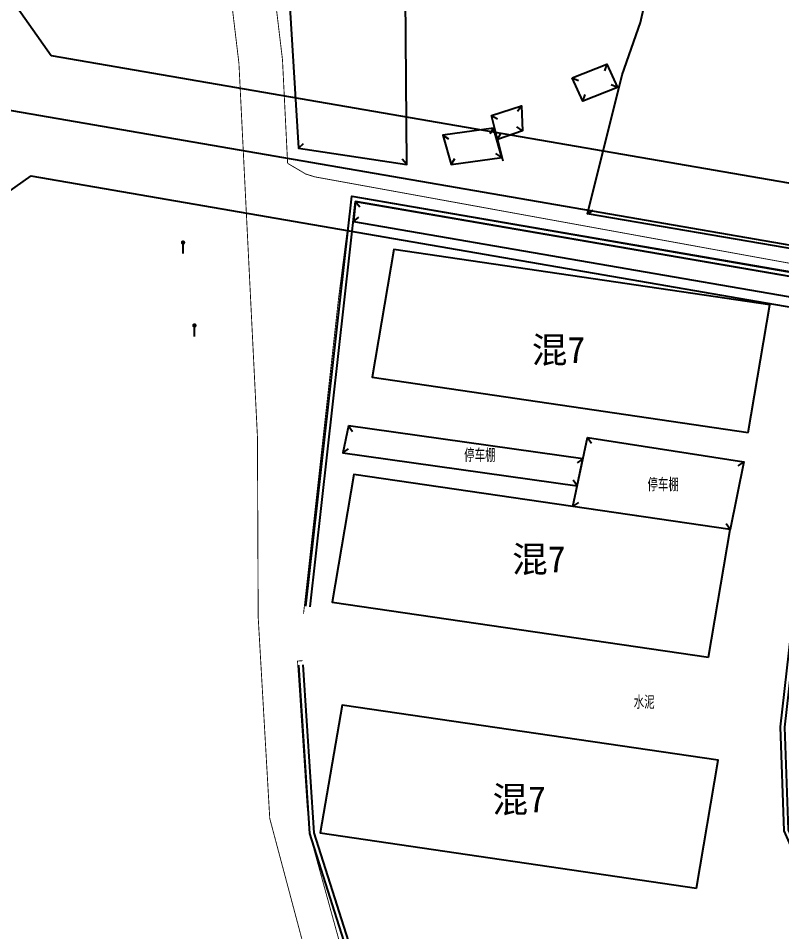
# Model space of a CAD drawing. Extents: x 529262 to 576451, y 2694391 to 2717535.
# Drawn here: x 562710.7 to 562798.1, y 2710714 to 2710818.6 of the extents above; entities that cross this region are included whole.
import ezdxf
from ezdxf.enums import TextEntityAlignment as Align
from ezdxf.xclip import XClip

# ---------------------------------------------------------------- set-up
doc = ezdxf.new("R2010")
doc.units = 0
doc.header["$XCLIPFRAME"] = 0
for name, color, linetype in [('DLSS', 4, 'Continuous'), ('JMD', 8, 'Continuous'), ('PP-COM', 7, 'Continuous'), ('RD-中线', 40, 'Continuous'), ('RD-红线', 7, 'Continuous'), ('ZBTZ', 8, 'Continuous'), ('ZJ', 7, 'Continuous')]:
    doc.layers.add(name, color=color, linetype=linetype)
doc.styles.add('HZ', font='rs.shx', dxfattribs={"width": 0.8, "bigfont": 'hztxt.shx'})
doc.styles.add('宋体', font='', dxfattribs={"width": 0.75})
doc.styles.get('宋体').set_extended_font_data('SimSun')
doc.linetypes.add('444', pattern='A,4.5,[145,AAA.SHX,S=1,R=0,X=0,Y=1],4.5,-0.5,[146,AAA.SHX,S=1,R=0,X=0,Y=0],-0.5', length=10)

# ---------------------------------------------------------------- blocks, each defined once
blk = doc.blocks.new('A$C19FD0107')
at = {"layer": 'RD-中线', "color": 8}
blk.add_lwpolyline([(-8300.43076813221, 16419.57078906987), (-8013.105259120464, 16369.9242961281)], dxfattribs=at)
at = {"layer": 'RD-红线', "color": 8, "linetype": 'Continuous'}
for points in [[(-8291.65977076441, 16435.28740142193), (-8283.505143091083, 16423.74996549729, 0.413643092130736)], [(-8285.823589116335, 16409.94311230117), (-8297.38352303207, 16401.77258314565, 0.4147842614962863)]]:
    blk.add_lwpolyline(points, format="xyb", dxfattribs=at)
at = {"layer": 'RD-红线', "color": 8}
for points in [[(-8283.505143091083, 16423.74996549729), (-8030.501911513507, 16380.03396132542)], [(-8285.823589116335, 16409.94311230117), (-8033.154950298369, 16366.28492185101)]]:
    blk.add_lwpolyline(points, dxfattribs=at)
blk = doc.blocks.new('gc165')
at = {"color": 8}
blk.add_line((0, 0), (0, 2), dxfattribs=at)
at = {"color": 8, "const_width": 0.5}
blk.add_lwpolyline([(-0.25, 2.5, 1), (0.25, 2.5, 1)], format="xyb", close=True, dxfattribs=at)

msp = doc.modelspace()

# ---------------------------------------------------------------- linework, layer by layer
at = {"layer": 'DLSS', "color": 8, "linetype": 'Continuous', "const_width": 0.1, "flags": 128}
for points in [[(562741.5665264698, 2710801.988183507), (562740.9782317622, 2710813.86206799), (562738.697431851, 2710832.909972544)], [(562728.9135817073, 2710658.886133704), (562747.6043334708, 2710693.318580715), (562746.344, 2710701.353), (562739.5228963734, 2710726.975462575), (562738.196840744, 2710750.038456737), (562738.1088788214, 2710770.734227298), (562735.9929795365, 2710813.440618095), (562733.7328952444, 2710832.315517935)], [(562806.6901600847, 2710789.1547962), (562744.691, 2710800.438), (562743.655, 2710800.757), (562741.5665264698, 2710801.988183507)], [(562806.659886116, 2710788.32034171), (562748.8890623604, 2710798.269432032), (562747.3999876882, 2710786.549925636), (562743.3902214733, 2710750.436713672)], [(562733.5870848182, 2710653.893328963), (562751.9469221887, 2710687.28922243), (562752.879236381, 2710693.321792013), (562744.0875690865, 2710725.239679271), (562743.8029658793, 2710728.346625375), (562742.698035781, 2710744.998013664), (562743.2761709234, 2710745.046834312)]]:
    msp.add_lwpolyline(points, dxfattribs=at)
at = {"layer": 'JMD', "linetype": 'Continuous'}
for p, q in [((562778.1266494417, 2710813.330038125), (562777.8254384173, 2710812.588909311)), ((562774.1236494418, 2710811.783038124), (562774.8647782556, 2710811.4818271)), ((562774.1236494418, 2710811.783038124), (562774.8647782556, 2710811.4818271)), ((562774.1236494418, 2710811.783038124), (562774.8647782556, 2710811.4818271)), ((562779.3496494417, 2710810.663038125), (562778.6085206278, 2710810.964249149)), ((562775.3466494418, 2710809.116038125), (562775.6478604662, 2710809.857166938)), ((562775.3466494418, 2710809.116038125), (562775.6478604662, 2710809.857166938)), ((562775.3466494418, 2710809.116038125), (562775.6478604662, 2710809.857166938)), ((562768.3386494417, 2710808.583038125), (562767.8821667803, 2710807.92605747)), ((562768.3386494417, 2710808.583038125), (562767.8821667803, 2710807.92605747)), ((562768.3386494417, 2710808.583038125), (562767.8821667803, 2710807.92605747)), ((562764.9046494417, 2710807.456038124), (562765.6044869408, 2710807.068446232)), ((562764.9046494417, 2710807.456038124), (562765.6044869408, 2710807.068446232)), ((562764.9046494417, 2710807.456038124), (562765.6044869408, 2710807.068446232)), ((562759.331, 2710805.215), (562760.0008819369, 2710804.777669244)), ((562765.138, 2710806.024), (562764.7006692435, 2710805.354118063)), ((562765.5817580835, 2710804.714355042), (562765.9643209539, 2710805.416954252)), ((562765.5817580835, 2710804.714355042), (562765.9643209539, 2710805.416954252)), ((562765.5817580835, 2710804.714355042), (562765.9643209539, 2710805.416954252)), ((562768.4516494417, 2710805.702038125), (562767.7914119075, 2710806.153797351)), ((562768.4516494417, 2710805.702038125), (562767.7914119075, 2710806.153797351)), ((562768.4516494417, 2710805.702038125), (562767.7914119075, 2710806.153797351)), ((562742.812, 2710803.716), (562743.4021002738, 2710804.256168184)), ((562766.0870821009, 2710802.668245712), (562765.417200164, 2710803.105576469)), ((562755.199, 2710801.849), (562754.6750588062, 2710802.453554071)), ((562760.2800821008, 2710801.859245712), (562760.7174128573, 2710802.529127649)), ((562749.3493103901, 2710797.635680228), (562749.8297003693, 2710796.995972898)), ((562749.0929527115, 2710795.345896496), (562749.7326372176, 2710795.826316866)), ((562775.8916984628, 2710796.197523541), (562776.5614074861, 2710796.635119044)), ((562748.541, 2710771.922), (562748.9993843229, 2710771.266344746)), ((562748.541, 2710771.922), (562748.9993843229, 2710771.266344746)), ((562775.894767713, 2710770.592507928), (562776.3492821319, 2710769.934164064)), ((562747.878, 2710768.831), (562748.533667109, 2710769.289367366)), ((562747.878, 2710768.831), (562748.533667109, 2710769.289367366)), ((562775.3817088322, 2710768.160671575), (562774.7268258459, 2710767.701184606)), ((562793.7772525282, 2710767.809766935), (562793.1213751076, 2710767.351700554)), ((562774.7289798651, 2710765.066816092), (562774.2695098335, 2710765.721710962)), ((562774.2294948696, 2710762.699318295), (562774.8858628033, 2710763.156681538)), ((562792.2291387204, 2710760.057924591), (562791.7682342385, 2710760.711810712))]:
    msp.add_line(p, q, dxfattribs=at)
at = {"layer": 'JMD', "linetype": 'Continuous', "flags": 128}
for points in [[(562799.9860804197, 2710792.078176664), (562775.8916984628, 2710796.197523541), (562779.8545888553, 2710812.120228771), (562781.9547233547, 2710818.113650913), (562782.889, 2710822.218), (562796.934, 2710823.332), (562796.4611859925, 2710836.088457399), (562805.3314587933, 2710836.166889266), (562809.8843427951, 2710845.032639422), (562820.0105667589, 2710841.423577925), (562818.5975955422, 2710833.107050107), (562818.203685172, 2710824.617836678), (562814.2787418738, 2710821.165678769), (562809.5688378182, 2710816.536684169), (562807.0556101343, 2710811.737753857), (562806.1921742279, 2710807.187191125), (562804.7006581065, 2710798.949095174)], [(562755.064, 2710821.215), (562742.34, 2710830.696), (562741.361, 2710827.357), (562742.812, 2710803.716), (562755.199, 2710801.849)], [(562766.0870821009, 2710802.668245712), (562765.138, 2710806.024), (562759.331, 2710805.215), (562760.2800821008, 2710801.859245712)], [(562803.5134376445, 2710788.277679336), (562749.3493103901, 2710797.635680228), (562749.0929527115, 2710795.345896496), (562803.0729887845, 2710786.024983403)], [(562794.2903266083, 2710771.177413232), (562796.7797969765, 2710785.801061131), (562753.7161227451, 2710792.120526056), (562751.2266523769, 2710777.496878157)], [(562748.541, 2710771.922), (562747.878, 2710768.831), (562774.7289798651, 2710765.066816092), (562775.3817088322, 2710768.160671575)], [(562774.2294948696, 2710762.699318295), (562775.894767713, 2710770.592507928), (562793.7772525282, 2710767.809766935), (562792.2291387204, 2710760.057924591)], [(562789.7396683523, 2710745.434276693), (562792.2291387204, 2710760.057924591), (562749.165464489, 2710766.377389517), (562746.6759941209, 2710751.753741618)], [(562788.3748697167, 2710719.014918771), (562790.8643400848, 2710733.63856667), (562747.8006658534, 2710739.958031595), (562745.3111954853, 2710725.334383696)]]:
    msp.add_lwpolyline(points, close=True, dxfattribs=at)
for points, elevation in [([(562774.1236494418, 2710811.783038124), (562778.1266494417, 2710813.330038125), (562779.3496494417, 2710810.663038125), (562775.3466494418, 2710809.116038125)], 133.97), ([(562774.1236494418, 2710811.783038124), (562778.1266494417, 2710813.330038125), (562779.3496494417, 2710810.663038125), (562775.3466494418, 2710809.116038125)], 133.97), ([(562764.9046494417, 2710807.456038124), (562768.3386494417, 2710808.583038125), (562768.4516494417, 2710805.702038125), (562765.5817580835, 2710804.714355042)], 134.201), ([(562764.9046494417, 2710807.456038124), (562768.3386494417, 2710808.583038125), (562768.4516494417, 2710805.702038125), (562765.5817580835, 2710804.714355042)], 134.201)]:
    msp.add_lwpolyline(points, close=True, dxfattribs=dict(at, elevation=elevation))
at = {"layer": 'JMD', "linetype": '444', "ltscale": 0.5, "flags": 128}
msp.add_lwpolyline([(562765.5817580835, 2710804.714355042), (562766.1876494417, 2710802.261038125)], dxfattribs=at)
at = {"layer": 'JMD', "linetype": 'Continuous', "flags": 128}
for points in [[(562743.6562438805, 2710751.279174134), (562748.9114637156, 2710798.218735118), (562806.6648875242, 2710788.240607179), (562804.1598920904, 2710775.428692925), (562800.9781094502, 2710762.877108857), (562800.8501334358, 2710758.708097934), (562798.4390239937, 2710737.447115839), (562798.872151644, 2710725.672861505), (562807.1962948567, 2710707.001436383), (562810.1291901718, 2710701.464581299), (562809.5679751111, 2710698.538938103), (562804.0681361132, 2710682.961204825), (562754.7443969124, 2710691.761099596), (562744.1281431834, 2710725.243409426), (562742.8384616168, 2710744.522943991)], [(562744.1531394332, 2710751.223543121), (562749.3493103901, 2710797.635680228), (562806.0761007629, 2710787.834924972), (562803.6718314638, 2710775.538179162), (562800.4800204467, 2710762.947034876), (562800.351, 2710758.744), (562797.9379836636, 2710737.466203053), (562798.3760493845, 2710725.557710927), (562806.7465226806, 2710706.782365358), (562809.605, 2710701.386), (562809.0839999999, 2710698.67), (562803.738, 2710683.528), (562755.129685234, 2710692.200255224), (562744.623, 2710725.337), (562743.3373466617, 2710744.556316314)]]:
    msp.add_lwpolyline(points, dxfattribs=at)

# ---------------------------------------------------------------- block references
at = {"layer": 'PP-COM'}
ref = msp.add_blockref('A$C19FD0107', (570997.9927985519, 2694390.602628201), dxfattribs=at)
XClip(ref).set_block_clipping_path([(-9366.438313488383, 14428.60439108219), (-3328.44807433628, 17452.748486375436)])
at = {"layer": 'ZBTZ', "linetype": 'Continuous', "ltscale": 0.5, "xscale": 0.5, "yscale": 0.5}
for p in [(562729.5941734634, 2710791.663963025), (562730.8990868657, 2710782.171215544)]:
    msp.add_blockref('gc165', p, dxfattribs=at)

# ---------------------------------------------------------------- texts
at = {"layer": 'JMD', "linetype": 'Continuous', "style": '宋体'}
for p in [(562775.6393921392, 2710780.637286722), (562773.3915848482, 2710756.672565209), (562771.1386156363, 2710729.168286862)]:
    msp.add_text('混7', height=3, dxfattribs=at).set_placement(p, align=Align.MIDDLE_RIGHT)
at = {"layer": 'JMD', "linetype": 'Continuous', "ltscale": 0.5, "style": 'HZ', "width": 0.8}
for p in [(562763.5759132074, 2710768.637410312), (562784.5630280413, 2710765.274205618)]:
    msp.add_text('停车棚', height=1.5, dxfattribs=at).set_placement(p, align=Align.MIDDLE)
at = {"layer": 'ZJ', "color": 8, "linetype": 'Continuous', "ltscale": 0.5, "style": 'HZ', "width": 0.8}
msp.add_text('水泥', height=1.5, dxfattribs=at).set_placement((562782.3842788815, 2710740.3549906), align=Align.MIDDLE)

doc.saveas('drawing.dxf')
